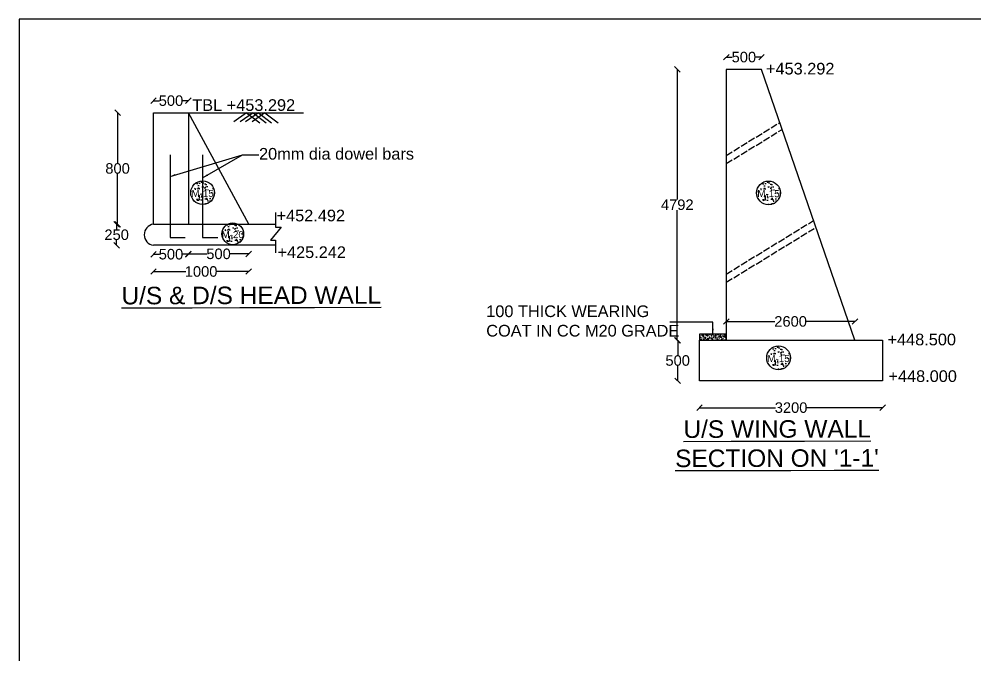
# Model space of a CAD drawing. Header units: millimetres. Extents: x 5124 to 6568637, y 2311 to 91879094.
# Drawn here: x 3773691 to 3790068, y 45943215 to 45954112 of the extents above; entities that cross this region are included whole.
import ezdxf

# ---------------------------------------------------------------- set-up
doc = ezdxf.new("R2010")
doc.units = ezdxf.units.MM
doc.header["$MEASUREMENT"] = 0
doc.linetypes.add('ACAD_ISO02W100', pattern=[15, 12, -3])
for name, color, linetype in [('DIMENSION', 7, 'Continuous'), ('DRAWING', 7, 'Continuous'), ('TEXT', 7, 'Continuous')]:
    doc.layers.add(name, color=color, linetype=linetype)
doc.styles.get("Standard").update_dxf_attribs({"font": 'arial.ttf', "height": 180})
doc.dimstyles.get("Standard").update_dxf_attribs({"dimtxt": 200, "dimasz": 110, "dimexe": 0.18, "dimexo": 0.0625, "dimgap": 0.09, "dimtad": 0, "dimtih": 1, "dimtoh": 1, "dimdec": 0, "dimzin": 0, "dimdsep": 46, "dimtxsty": 'Standard', "dimblk": 'OBLIQUE', "dimcen": 0.09, "dimse1": 1, "dimse2": 1, "dimadec": 0, "dimazin": 0, "dimtfac": 1, "dimtdec": 0, "dimtofl": 0, "dimtmove": 0, "dimatfit": 3, "dimfxl": 1, "dimtolj": 1, "dimtzin": 0, "dimarcsym": 0})
pattern_1 = [(50, (0, 0), (179.31504565, -15.68803375), [18.75, -206.25]), (355, (0, 0), (-34.6878334, 188.0480334), [15, -165]), (100.4514, (14.94, -1.3), (144.6273454, 172.3598855), [15.9350475, -175.285528]), (46.1842, (0, 50), (266.8102622, -41.3797536), [28.125, -309.375]), (96.6356, (22.23, 46.55), (233.6656764, 243.5294677), [23.902572, -262.92825]), (351.1842, (0, 50), (233.6654863, 243.5296502), [22.5, -247.5]), (21, (25, 37.5), (149.22676303, -100.65472267), [18.75, -206.25]), (326, (25, 37.5), (60.828833, 181.28751126), [15, -165]), (71.4514, (37.44, 29.11), (210.05565715, 80.6326242), [15.9350475, -175.285528]), (37.5, (0, 0), (3.03996383, 83.22346346), [0, -163, 0, -167.5, 0, -165.625]), (7.5, (0, 0), (65.76738436, 98.60292797), [0, -95.5, 0, -159.25, 0, -63.125]), (327.5, (-55.75, 0), (133.45560904, -5.63871793), [0, -62.5, 0, -195, 0, -258.75]), (317.5, (-80.75, 0), (145.79654234, 25.02624558), [0, -81.25, 0, -129.5, 0, -183.75])]
pattern_2 = [(50, (515.84, -706), (179.31504565, -15.68803375), [18.75, -206.25]), (355, (515.84, -706), (-34.6878334, 188.0480334), [15, -165]), (100.4514, (530.79, -707.3), (144.6273454, 172.3598855), [15.9350475, -175.285528]), (46.1842, (515.84, -656), (266.8102622, -41.3797536), [28.125, -309.375]), (96.6356, (538.08, -659.45), (233.6656764, 243.5294677), [23.902572, -262.92825]), (351.1842, (515.84, -656), (233.6654863, 243.5296502), [22.5, -247.5]), (21, (540.84, -668.5), (149.22676303, -100.65472267), [18.75, -206.25]), (326, (540.84, -668.5), (60.828833, 181.28751126), [15, -165]), (71.4514, (553.28, -676.89), (210.05565715, 80.6326242), [15.9350475, -175.285528]), (37.5, (515.845, -706), (3.03996383, 83.22346346), [0, -163, 0, -167.5, 0, -165.625]), (7.5, (515.845, -706), (65.76738436, 98.60292797), [0, -95.5, 0, -159.25, 0, -63.125]), (327.5, (460.095, -706), (133.45560904, -5.63871793), [0, -62.5, 0, -195, 0, -258.75]), (317.5, (435.1, -706), (145.79654234, 25.02624558), [0, -81.25, 0, -129.5, 0, -183.75])]
pattern_3 = [(50, (9696.34, -4), (179.31504565, -15.68803375), [18.75, -206.25]), (355, (9696.34, -4), (-34.6878334, 188.0480334), [15, -165]), (100.4514, (9711.29, -5.3), (144.6273454, 172.3598855), [15.9350475, -175.285528]), (46.1842, (9696.34, 46), (266.8102622, -41.3797536), [28.125, -309.375]), (96.6356, (9718.58, 42.55), (233.6656764, 243.5294677), [23.902572, -262.92825]), (351.1842, (9696.34, 46), (233.6654863, 243.5296502), [22.5, -247.5]), (21, (9721.34, 33.5), (149.22676303, -100.65472267), [18.75, -206.25]), (326, (9721.34, 33.5), (60.828833, 181.28751126), [15, -165]), (71.4514, (9733.78, 25.11), (210.05565715, 80.6326242), [15.9350475, -175.285528]), (37.5, (9696.345, -4), (3.03996383, 83.22346346), [0, -163, 0, -167.5, 0, -165.625]), (7.5, (9696.345, -4), (65.76738436, 98.60292797), [0, -95.5, 0, -159.25, 0, -63.125]), (327.5, (9640.595, -4), (133.45560904, -5.63871793), [0, -62.5, 0, -195, 0, -258.75]), (317.5, (9615.6, -4), (145.79654234, 25.02624558), [0, -81.25, 0, -129.5, 0, -183.75])]
pattern_4 = [(50, (9868.34, -2830.5), (179.31504565, -15.68803375), [18.75, -206.25]), (355, (9868.34, -2830.5), (-34.6878334, 188.0480334), [15, -165]), (100.4514, (9883.29, -2831.8), (144.6273454, 172.3598855), [15.9350475, -175.285528]), (46.1842, (9868.34, -2780.5), (266.8102622, -41.3797536), [28.125, -309.375]), (96.6356, (9890.58, -2783.95), (233.6656764, 243.5294677), [23.902572, -262.92825]), (351.1842, (9868.34, -2780.5), (233.6654863, 243.5296502), [22.5, -247.5]), (21, (9893.34, -2793), (149.22676303, -100.65472267), [18.75, -206.25]), (326, (9893.34, -2793), (60.828833, 181.28751126), [15, -165]), (71.4514, (9905.78, -2801.39), (210.05565715, 80.6326242), [15.9350475, -175.285528]), (37.5, (9868.345, -2830.5), (3.03996383, 83.22346346), [0, -163, 0, -167.5, 0, -165.625]), (7.5, (9868.345, -2830.5), (65.76738436, 98.60292797), [0, -95.5, 0, -159.25, 0, -63.125]), (327.5, (9812.595, -2830.5), (133.45560904, -5.63871793), [0, -62.5, 0, -195, 0, -258.75]), (317.5, (9787.6, -2830.5), (145.79654234, 25.02624558), [0, -81.25, 0, -129.5, 0, -183.75])]

# ---------------------------------------------------------------- blocks, each defined once
blk = doc.blocks.new('_Oblique')
at = {"color": 0, "linetype": 'ByBlock', "lineweight": -2}
blk.add_line((-0.5, -0.5), (0.5, 0.5), dxfattribs=at)
blk = doc.blocks.new('*D82')
at = {"layer": 'Defpoints', "color": 0, "linetype": 'Continuous', "transparency": 16777216}
for p in [(3776592, 45952714), (3775994, 45952508), (3776592, 45952508)]:
    blk.add_point(p, dxfattribs=at)
at = {"layer": 'TEXT', "color": 0, "linetype": 'Continuous', "lineweight": -2, "transparency": 16777216}
for p, q in [((3775994, 45952714), (3776094, 45952714)), ((3776592, 45952714), (3776491, 45952714))]:
    blk.add_line(p, q, dxfattribs=at)
at = {"layer": 'TEXT', "color": 0, "linetype": 'Continuous', "lineweight": -2, "transparency": 16777216, "xscale": 95, "yscale": 95, "zscale": 95, "rotation": 180}
blk.add_blockref('_Oblique', (3775994, 45952714), dxfattribs=at)
at = {"layer": 'TEXT', "color": 0, "linetype": 'Continuous', "lineweight": -2, "transparency": 16777216, "xscale": 95, "yscale": 95, "zscale": 95}
blk.add_blockref('_Oblique', (3776592, 45952714), dxfattribs=at)
at = {"layer": 'TEXT', "color": 0, "linetype": 'Continuous', "transparency": 16777216, "insert": (3776293, 45952714), "char_height": 180, "attachment_point": 5}
blk.add_mtext('\\A1;500', dxfattribs=at)
blk = doc.blocks.new('*D83')
at = {"layer": 'Defpoints', "color": 0, "linetype": 'Continuous', "transparency": 16777216}
for p in [(3775994, 45952508), (3775378, 45950596), (3775994, 45950596)]:
    blk.add_point(p, dxfattribs=at)
at = {"layer": 'TEXT', "color": 0, "linetype": 'Continuous', "lineweight": -2, "transparency": 16777216}
for p, q in [((3775378, 45952508), (3775378, 45951644)), ((3775378, 45950596), (3775378, 45951460))]:
    blk.add_line(p, q, dxfattribs=at)
at = {"layer": 'TEXT', "color": 0, "linetype": 'Continuous', "lineweight": -2, "transparency": 16777216, "xscale": 95, "yscale": 95, "zscale": 95}
for p, rotation in [((3775378, 45952508), 90), ((3775378, 45950596), 270)]:
    blk.add_blockref('_Oblique', p, dxfattribs=dict(at, rotation=rotation))
at = {"layer": 'TEXT', "color": 0, "linetype": 'Continuous', "transparency": 16777216, "insert": (3775378, 45951552), "char_height": 180, "attachment_point": 5}
blk.add_mtext('\\A1;800', dxfattribs=at)
blk = doc.blocks.new('*D84')
at = {"layer": 'Defpoints', "color": 0, "linetype": 'Continuous', "transparency": 16777216}
for p in [(3775994, 45950596), (3775362, 45950236), (3775994, 45950236)]:
    blk.add_point(p, dxfattribs=at)
at = {"layer": 'TEXT', "color": 0, "linetype": 'Continuous', "lineweight": -2, "transparency": 16777216}
for p, q in [((3775362, 45950596), (3775362, 45950508)), ((3775362, 45950236), (3775362, 45950324))]:
    blk.add_line(p, q, dxfattribs=at)
at = {"layer": 'TEXT', "color": 0, "linetype": 'Continuous', "lineweight": -2, "transparency": 16777216, "xscale": 95, "yscale": 95, "zscale": 95}
for p, rotation in [((3775362, 45950596), 90), ((3775362, 45950236), 270)]:
    blk.add_blockref('_Oblique', p, dxfattribs=dict(at, rotation=rotation))
at = {"layer": 'TEXT', "color": 0, "linetype": 'Continuous', "transparency": 16777216, "insert": (3775362, 45950416), "char_height": 180, "attachment_point": 5}
blk.add_mtext('\\A1;250', dxfattribs=at)
blk = doc.blocks.new('*D85')
at = {"layer": 'Defpoints', "color": 0, "linetype": 'Continuous', "transparency": 16777216}
for p in [(3775994, 45950596), (3776592, 45950596), (3776592, 45950082)]:
    blk.add_point(p, dxfattribs=at)
at = {"layer": 'TEXT', "color": 0, "linetype": 'Continuous', "lineweight": -2, "transparency": 16777216}
for p, q in [((3775994, 45950082), (3776094, 45950082)), ((3776592, 45950082), (3776491, 45950082))]:
    blk.add_line(p, q, dxfattribs=at)
at = {"layer": 'TEXT', "color": 0, "linetype": 'Continuous', "lineweight": -2, "transparency": 16777216, "xscale": 95, "yscale": 95, "zscale": 95, "rotation": 180}
blk.add_blockref('_Oblique', (3775994, 45950082), dxfattribs=at)
at = {"layer": 'TEXT', "color": 0, "linetype": 'Continuous', "lineweight": -2, "transparency": 16777216, "xscale": 95, "yscale": 95, "zscale": 95}
blk.add_blockref('_Oblique', (3776592, 45950082), dxfattribs=at)
at = {"layer": 'TEXT', "color": 0, "linetype": 'Continuous', "transparency": 16777216, "insert": (3776293, 45950082), "char_height": 180, "attachment_point": 5}
blk.add_mtext('\\A1;500', dxfattribs=at)
blk = doc.blocks.new('*D86')
at = {"layer": 'Defpoints', "color": 0, "linetype": 'Continuous', "transparency": 16777216}
for p in [(3776592, 45950596), (3777624, 45950596), (3777624, 45950088)]:
    blk.add_point(p, dxfattribs=at)
at = {"layer": 'TEXT', "color": 0, "linetype": 'Continuous', "lineweight": -2, "transparency": 16777216}
for p, q in [((3776592, 45950088), (3776910, 45950088)), ((3777624, 45950088), (3777307, 45950088))]:
    blk.add_line(p, q, dxfattribs=at)
at = {"layer": 'TEXT', "color": 0, "linetype": 'Continuous', "lineweight": -2, "transparency": 16777216, "xscale": 95, "yscale": 95, "zscale": 95, "rotation": 180}
blk.add_blockref('_Oblique', (3776592, 45950088), dxfattribs=at)
at = {"layer": 'TEXT', "color": 0, "linetype": 'Continuous', "lineweight": -2, "transparency": 16777216, "xscale": 95, "yscale": 95, "zscale": 95}
blk.add_blockref('_Oblique', (3777624, 45950088), dxfattribs=at)
at = {"layer": 'TEXT', "color": 0, "linetype": 'Continuous', "transparency": 16777216, "insert": (3777108, 45950088), "char_height": 180, "attachment_point": 5}
blk.add_mtext('\\A1;500', dxfattribs=at)
blk = doc.blocks.new('*D87')
at = {"layer": 'Defpoints', "color": 0, "linetype": 'Continuous', "transparency": 16777216}
for p in [(3775994, 45950596), (3777624, 45950596), (3777624, 45949786)]:
    blk.add_point(p, dxfattribs=at)
at = {"layer": 'TEXT', "color": 0, "linetype": 'Continuous', "lineweight": -2, "transparency": 16777216}
for p, q in [((3775994, 45949786), (3776549, 45949786)), ((3777624, 45949786), (3777069, 45949786))]:
    blk.add_line(p, q, dxfattribs=at)
at = {"layer": 'TEXT', "color": 0, "linetype": 'Continuous', "lineweight": -2, "transparency": 16777216, "xscale": 95, "yscale": 95, "zscale": 95, "rotation": 180}
blk.add_blockref('_Oblique', (3775994, 45949786), dxfattribs=at)
at = {"layer": 'TEXT', "color": 0, "linetype": 'Continuous', "lineweight": -2, "transparency": 16777216, "xscale": 95, "yscale": 95, "zscale": 95}
blk.add_blockref('_Oblique', (3777624, 45949786), dxfattribs=at)
at = {"layer": 'TEXT', "color": 0, "linetype": 'Continuous', "transparency": 16777216, "insert": (3776809, 45949786), "char_height": 180, "attachment_point": 5}
blk.add_mtext('\\A1;1000', dxfattribs=at)
blk = doc.blocks.new('*D88')
at = {"layer": 'Defpoints', "color": 0, "linetype": 'Continuous', "transparency": 16777216}
for p in [(3786412, 45953461), (3785807, 45953251), (3786412, 45953251)]:
    blk.add_point(p, dxfattribs=at)
at = {"layer": 'DIMENSION', "color": 0, "linetype": 'Continuous', "lineweight": -2, "transparency": 16777216}
for p, q in [((3785807, 45953461), (3785911, 45953461)), ((3786412, 45953461), (3786308, 45953461))]:
    blk.add_line(p, q, dxfattribs=at)
at = {"layer": 'DIMENSION', "color": 0, "linetype": 'Continuous', "lineweight": -2, "transparency": 16777216, "xscale": 95, "yscale": 95, "zscale": 95, "rotation": 180}
blk.add_blockref('_Oblique', (3785807, 45953461), dxfattribs=at)
at = {"layer": 'DIMENSION', "color": 0, "linetype": 'Continuous', "lineweight": -2, "transparency": 16777216, "xscale": 95, "yscale": 95, "zscale": 95}
blk.add_blockref('_Oblique', (3786412, 45953461), dxfattribs=at)
at = {"layer": 'DIMENSION', "color": 0, "linetype": 'Continuous', "transparency": 16777216, "insert": (3786109, 45953461), "char_height": 180, "attachment_point": 5}
blk.add_mtext('\\A1;500', dxfattribs=at)
blk = doc.blocks.new('*D89')
at = {"layer": 'Defpoints', "color": 0, "linetype": 'Continuous', "transparency": 16777216}
for p in [(3785807, 45953251), (3784968, 45948608), (3785807, 45948608)]:
    blk.add_point(p, dxfattribs=at)
at = {"layer": 'DIMENSION', "color": 0, "linetype": 'Continuous', "lineweight": -2, "transparency": 16777216}
for p, q in [((3784968, 45953251), (3784968, 45951021)), ((3784968, 45948608), (3784968, 45950838))]:
    blk.add_line(p, q, dxfattribs=at)
at = {"layer": 'DIMENSION', "color": 0, "linetype": 'Continuous', "lineweight": -2, "transparency": 16777216, "xscale": 95, "yscale": 95, "zscale": 95}
for p, rotation in [((3784968, 45953251), 90), ((3784968, 45948608), 270)]:
    blk.add_blockref('_Oblique', p, dxfattribs=dict(at, rotation=rotation))
at = {"layer": 'DIMENSION', "color": 0, "linetype": 'Continuous', "transparency": 16777216, "insert": (3784968, 45950930), "char_height": 180, "attachment_point": 5}
blk.add_mtext('\\A1;4792', dxfattribs=at)
blk = doc.blocks.new('*D90')
at = {"layer": 'Defpoints', "color": 0, "linetype": 'Continuous', "transparency": 16777216}
for p in [(3785350, 45948608), (3784975, 45947912), (3785350, 45947912)]:
    blk.add_point(p, dxfattribs=at)
at = {"layer": 'DIMENSION', "color": 0, "linetype": 'Continuous', "lineweight": -2, "transparency": 16777216}
for p, q in [((3784975, 45948608), (3784975, 45948352)), ((3784975, 45947912), (3784975, 45948168))]:
    blk.add_line(p, q, dxfattribs=at)
at = {"layer": 'DIMENSION', "color": 0, "linetype": 'Continuous', "lineweight": -2, "transparency": 16777216, "xscale": 95, "yscale": 95, "zscale": 95}
for p, rotation in [((3784975, 45948608), 90), ((3784975, 45947912), 270)]:
    blk.add_blockref('_Oblique', p, dxfattribs=dict(at, rotation=rotation))
at = {"layer": 'DIMENSION', "color": 0, "linetype": 'Continuous', "transparency": 16777216, "insert": (3784975, 45948260), "char_height": 180, "attachment_point": 5}
blk.add_mtext('\\A1;500', dxfattribs=at)
blk = doc.blocks.new('*D91')
at = {"layer": 'Defpoints', "color": 0, "linetype": 'Continuous', "transparency": 16777216}
for p in [(3788012, 45948930), (3785807, 45948608), (3788012, 45948608)]:
    blk.add_point(p, dxfattribs=at)
at = {"layer": 'DIMENSION', "color": 0, "linetype": 'Continuous', "lineweight": -2, "transparency": 16777216}
for p, q in [((3785807, 45948930), (3786639, 45948930)), ((3788012, 45948930), (3787180, 45948930))]:
    blk.add_line(p, q, dxfattribs=at)
at = {"layer": 'DIMENSION', "color": 0, "linetype": 'Continuous', "lineweight": -2, "transparency": 16777216, "xscale": 95, "yscale": 95, "zscale": 95, "rotation": 180}
blk.add_blockref('_Oblique', (3785807, 45948930), dxfattribs=at)
at = {"layer": 'DIMENSION', "color": 0, "linetype": 'Continuous', "lineweight": -2, "transparency": 16777216, "xscale": 95, "yscale": 95, "zscale": 95}
blk.add_blockref('_Oblique', (3788012, 45948930), dxfattribs=at)
at = {"layer": 'DIMENSION', "color": 0, "linetype": 'Continuous', "transparency": 16777216, "insert": (3786910, 45948930), "char_height": 180, "attachment_point": 5}
blk.add_mtext('\\A1;2600', dxfattribs=at)
blk = doc.blocks.new('*D92')
at = {"layer": 'Defpoints', "color": 0, "linetype": 'Continuous', "transparency": 16777216}
for p in [(3785349.5, 45947912), (3788486.5, 45947912), (3788486.5, 45947452.5)]:
    blk.add_point(p, dxfattribs=at)
at = {"layer": 'DIMENSION', "color": 0, "linetype": 'Continuous', "lineweight": -2, "transparency": 16777216}
for p, q in [((3785349.5, 45947452.5), (3786649.50618, 45947452.5)), ((3788486.5, 45947452.5), (3787186.49382, 45947452.5))]:
    blk.add_line(p, q, dxfattribs=at)
at = {"layer": 'DIMENSION', "color": 0, "linetype": 'Continuous', "lineweight": -2, "transparency": 16777216, "xscale": 95, "yscale": 95, "zscale": 95, "rotation": 180}
blk.add_blockref('_Oblique', (3785349.5, 45947452.5), dxfattribs=at)
at = {"layer": 'DIMENSION', "color": 0, "linetype": 'Continuous', "lineweight": -2, "transparency": 16777216, "xscale": 95, "yscale": 95, "zscale": 95}
blk.add_blockref('_Oblique', (3788486.5, 45947452.5), dxfattribs=at)
at = {"layer": 'DIMENSION', "color": 0, "linetype": 'Continuous', "transparency": 16777216, "insert": (3786918, 45947452.5), "char_height": 180, "attachment_point": 5}
blk.add_mtext('\\A1;3200', dxfattribs=at)

msp = doc.modelspace()

# ---------------------------------------------------------------- hatches: boundary and pattern name
at = {"layer": 'DRAWING'}
h = msp.add_hatch(dxfattribs=at)
h.set_pattern_fill('AR-CONC,_O', color=256, scale=25)
h.set_pattern_definition(pattern_1)
h.paths.add_polyline_path([(3776835.5, 45951341, 0.4142136), (3776632, 45951137.5, 0.4142136), (3776835.5, 45950934)])
h.paths.add_polyline_path([(3776566.6, 45951032.1), (3777056.4, 45951032.1), (3777056.4, 45951215.9), (3776566.6, 45951215.9)], flags=9)
h = msp.add_hatch(dxfattribs=at)
h.set_pattern_fill('AR-CONC,_O', color=256, scale=25)
h.set_pattern_definition(pattern_1)
h.paths.add_polyline_path([(3776835.5, 45951341), (3776835.5, 45950934, 0.4142136), (3777039, 45951137.5, 0.4142136)])
h.paths.add_polyline_path([(3776566.6, 45951032.1), (3777056.4, 45951032.1), (3777056.4, 45951215.9), (3776566.6, 45951215.9)], flags=9)
h = msp.add_hatch(dxfattribs=at)
h.set_pattern_fill('AR-CONC,_O', color=256, scale=25)
h.set_pattern_definition(pattern_3)
h.paths.add_polyline_path([(3786531.8, 45951337, 0.4142136), (3786328.3, 45951133.5, 0.4142136), (3786531.8, 45950930)])
h.paths.add_polyline_path([(3786262.9, 45951028.1), (3786752.7, 45951028.1), (3786752.7, 45951211.9), (3786262.9, 45951211.9)], flags=9)
h = msp.add_hatch(dxfattribs=at)
h.set_pattern_fill('AR-CONC,_O', color=256, scale=25)
h.set_pattern_definition(pattern_3)
h.paths.add_polyline_path([(3786531.8, 45951337), (3786531.8, 45950930, 0.4142136), (3786735.3, 45951133.5, 0.4142136)])
h.paths.add_polyline_path([(3786262.9, 45951028.1), (3786752.7, 45951028.1), (3786752.7, 45951211.9), (3786262.9, 45951211.9)], flags=9)
h = msp.add_hatch(dxfattribs=at)
h.set_pattern_fill('AR-CONC,_O', color=256, scale=25)
h.set_pattern_definition(pattern_2)
h.paths.add_polyline_path([(3777164.8, 45950431.5, 1), (3777537.8, 45950431.5, 1)])
h.paths.add_polyline_path([(3777082.4, 45950326.1), (3777572.2, 45950326.1), (3777572.2, 45950509.9), (3777082.4, 45950509.9)], flags=9)
h = msp.add_hatch(dxfattribs=at)
h.set_pattern_fill('AR-CONC,_O', color=256, scale=25)
h.set_pattern_definition(pattern_2)
h.paths.add_polyline_path([(3777164.8, 45950431.5, 1), (3777537.8, 45950431.5, 1)])
h.paths.add_polyline_path([(3777082.4, 45950326.1), (3777572.2, 45950326.1), (3777572.2, 45950509.9), (3777082.4, 45950509.9)], flags=9)
at = {"layer": 'DRAWING', "linetype": 'Continuous'}
h = msp.add_hatch(dxfattribs=at)
h.set_pattern_fill('AR-SAND', color=0, scale=25, style=0)
h.set_pattern_definition([(37.5, (0, 0), (-1.574833953, 48.170594225), [0, -38, 0, -42.5, 0, -40.625]), (7.5, (0, 0), (44.24441763, 70.55365163), [0, -20.5, 0, -34.25, 0, -13.125]), (327.5, (-30.75, 0), (77.853546544, 0.14147634), [0, -12.5, 0, -45, 0, -58.75]), (317.5, (-30.75, 0), (75.15316511, 21.94188912), [0, -6.25, 0, -29.5, 0, -33.75])])
h.paths.add_polyline_path([(3785807, 45948712.5), (3785349.5, 45948712.5), (3785349.5, 45948608), (3785807, 45948608)])
at = {"layer": 'DRAWING'}
h = msp.add_hatch(dxfattribs=at)
h.set_pattern_fill('AR-CONC,_O', color=256, scale=25)
h.set_pattern_definition(pattern_4)
h.paths.add_polyline_path([(3786703.8, 45948510.5, 0.4142136), (3786500.3, 45948307, 0.4142136), (3786703.8, 45948103.5)])
h.paths.add_polyline_path([(3786434.9, 45948201.6), (3786924.7, 45948201.6), (3786924.7, 45948385.4), (3786434.9, 45948385.4)], flags=9)
h = msp.add_hatch(dxfattribs=at)
h.set_pattern_fill('AR-CONC,_O', color=256, scale=25)
h.set_pattern_definition(pattern_4)
h.paths.add_polyline_path([(3786703.8, 45948510.5), (3786703.8, 45948103.5, 0.4142136), (3786907.3, 45948307, 0.4142136)])
h.paths.add_polyline_path([(3786434.9, 45948201.6), (3786924.7, 45948201.6), (3786924.7, 45948385.4), (3786434.9, 45948385.4)], flags=9)

# ---------------------------------------------------------------- linework, layer by layer
at = {"layer": 'DRAWING', "color": 0, "linetype": 'Continuous'}
for p, q in [((3775993.5, 45950596.5), (3778084.5, 45950596.5)), ((3778084.5, 45950596.5), (3778084.5, 45950546.5)), ((3778084.5, 45950236), (3775993.5, 45950236)), ((3778084.5, 45950323.5), (3778084.5, 45950236))]:
    msp.add_line(p, q, dxfattribs=at)
for points in [[(3805605.5, 45954112.5), (3773691, 45954112.5), (3773691, 45930938.5), (3805605.5, 45930938.5)], [(3785807, 45948608), (3788012, 45948608), (3786411.5, 45953251), (3785807, 45953251)], [(3785349.5, 45948608), (3785807, 45948608), (3785807, 45948712.5), (3785349.5, 45948712.5)], [(3785349.5, 45948608), (3788486.5, 45948608), (3788486.5, 45947912), (3785349.5, 45947912)]]:
    msp.add_lwpolyline(points, close=True, dxfattribs=at)
for points in [[(3775993.5, 45950596.5), (3775993.5, 45952508), (3778563.5, 45952508)], [(3776592, 45952508), (3776592, 45950596.5)], [(3777624.5, 45950596.5), (3776592, 45952508)], [(3777586.5, 45952508), (3777367.5, 45952352.5)], [(3777699, 45952508), (3777480, 45952352.5)], [(3777791.5, 45952508), (3777572.5, 45952352.5)], [(3777586.5, 45952508), (3777813, 45952337)], [(3777904, 45952508), (3777685, 45952352.5)], [(3777699, 45952508), (3777925.5, 45952337)], [(3777791.5, 45952508), (3778018, 45952337)], [(3777904, 45952508), (3778130.5, 45952337)], [(3776277, 45951785.5), (3776277, 45950368)], [(3776835.5, 45951785.5), (3776835.5, 45950368)], [(3778084.5, 45950800.5), (3778084.5, 45950546.5), (3778180.5, 45950546.5), (3777999.5, 45950323.5), (3778084.5, 45950323.5), (3778084.5, 45950109)], [(3776277, 45950368), (3776538, 45950368)], [(3776835.5, 45950368), (3777096.5, 45950368)]]:
    msp.add_lwpolyline(points, dxfattribs=at)
at = {"layer": 'DRAWING', "color": 0, "linetype": 'ACAD_ISO02W100', "ltscale": 10}
for points in [[(3785807, 45951777), (3786725.6, 45952339.9)], [(3785807, 45951635), (3786766, 45952222.7)], [(3785807, 45949743.5), (3787304.3, 45950661.1)], [(3785807, 45949601.5), (3787344.7, 45950543.9)]]:
    msp.add_lwpolyline(points, dxfattribs=at)
at = {"layer": 'DRAWING', "color": 0, "linetype": 'Continuous'}
for centre, radius in [((3776835.5, 45951137.5), 203.5), ((3786531.8, 45951133.5), 203.5), ((3777351.3, 45950431.5), 186.5), ((3786703.8, 45948307), 203.5)]:
    msp.add_circle(centre, radius, dxfattribs=at)
msp.add_arc((3776015.4, 45950416.2), 181.6, 96.91475, 263.08525, dxfattribs=at)

# ---------------------------------------------------------------- texts
at = {"layer": 'TEXT'}
for s, height, p in [(' +453.292', 200, (3786410.3, 45953163.3)), ('TBL +453.292', 200, (3776657.6, 45952539.3)), ('20mm dia dowel bars', 200, (3777801.8, 45951703.8)), (' M-15', 120, (3776597.2, 45951064.7)), (' M-15', 120, (3786293.6, 45951060.7)), (' +452.492', 200, (3778024.8, 45950645.8)), (' M-20', 120, (3777113.1, 45950358.7)), (' +425.242', 200, (3778040.5, 45950017.6)), (' +448.500', 200, (3788493, 45948521.3)), (' M-15', 120, (3786465.6, 45948234.2)), (' +448.000', 200, (3788508.7, 45947893.1))]:
    msp.add_text(s, height=height, dxfattribs=at).set_placement(p)
at = {"layer": 'TEXT', "char_height": 300, "attachment_point": 1, "rotation": 0.1412}
for s, insert, width in [('\\pi358.57;{\\LU/S & D/S HEAD WALL }', (3775086, 45949522.1), 5117.476), ("\\pi616.55;{\\LU/S WING WALL \\P\\pi473.51;SECTION ON '1-1'\\P\\pi2082.9;  }", (3784456.5, 45947232.5), 4398.658)]:
    msp.add_mtext(s, dxfattribs=dict(at, insert=insert, width=width))
at = {"layer": 'TEXT', "insert": (3781695.2, 45949205.3), "char_height": 200, "width": 4398.658, "attachment_point": 1}
msp.add_mtext('100 THICK WEARING \\PCOAT IN CC M20 GRADE', dxfattribs=at)

# ---------------------------------------------------------------- dimensions: what is measured, and where the dimension line sits
at = {"layer": 'DIMENSION', "color": 0, "linetype": 'Continuous'}
for base, p1, p2, text, picture, middle in [((3786411.5, 45953461), (3785807, 45953251), (3786411.5, 45953251), '500', '*D88', (3786109.2, 45953461)), ((3788012, 45948930.1), (3785807, 45948608), (3788012, 45948608), '2600', '*D91', (3786909.5, 45948930.1)), ((3788486.5, 45947452.5), (3785349.5, 45947912), (3788486.5, 45947912), '3200', '*D92', (3786918, 45947452.5))]:
    dim = msp.add_linear_dim(base=base, p1=p1, p2=p2, text=text, dimstyle='Standard', override={"dimasz": 95, "dimarcsym": 1}, dxfattribs=at)
    dim.commit()
    dim.dimension.update_dxf_attribs({"geometry": picture, "text_midpoint": middle})
for base, p1, p2, text, picture, middle in [((3784968, 45948608), (3785807, 45953251), (3785807, 45948608), '4792', '*D89', (3784968, 45950929.5)), ((3784975.5, 45947912), (3785349.5, 45948608), (3785349.5, 45947912), '500', '*D90', (3784975.5, 45948260))]:
    dim = msp.add_linear_dim(base=base, p1=p1, p2=p2, angle=90, text=text, dimstyle='Standard', override={"dimasz": 95, "dimarcsym": 1}, dxfattribs=at)
    dim.commit()
    dim.dimension.update_dxf_attribs({"geometry": picture, "text_midpoint": middle})
at = {"layer": 'TEXT', "color": 0, "linetype": 'Continuous'}
for base, p1, p2, text, picture, middle in [((3776592, 45952714), (3775993.5, 45952508), (3776592, 45952508), '500', '*D82', (3776292.8, 45952714)), ((3776592, 45950082.5), (3775993.5, 45950596.5), (3776592, 45950596.5), '500', '*D85', (3776292.8, 45950082.5)), ((3777624.5, 45949785.5), (3775993.5, 45950596.5), (3777624.5, 45950596.5), '1000', '*D87', (3776809, 45949785.5)), ((3777624.5, 45950088.5), (3776592, 45950596.5), (3777624.5, 45950596.5), '500', '*D86', (3777108.2, 45950088.5))]:
    dim = msp.add_linear_dim(base=base, p1=p1, p2=p2, text=text, dimstyle='Standard', override={"dimasz": 95, "dimarcsym": 1}, dxfattribs=at)
    dim.commit()
    dim.dimension.update_dxf_attribs({"geometry": picture, "text_midpoint": middle})
for base, p1, p2, text, picture, middle in [((3775378, 45950596.5), (3775993.5, 45952508), (3775993.5, 45950596.5), '800', '*D83', (3775378, 45951552.2)), ((3775362, 45950236), (3775993.5, 45950596.5), (3775993.5, 45950236), '250', '*D84', (3775362, 45950416.2))]:
    dim = msp.add_linear_dim(base=base, p1=p1, p2=p2, angle=90, text=text, dimstyle='Standard', override={"dimasz": 95, "dimarcsym": 1}, dxfattribs=at)
    dim.commit()
    dim.dimension.update_dxf_attribs({"geometry": picture, "text_midpoint": middle})

# ---------------------------------------------------------------- leaders
at = {"layer": 'DRAWING', "color": 0, "linetype": 'Continuous'}
for points in [[(3776277, 45951416), (3777521, 45951789), (3777798.5, 45951789)], [(3776835.5, 45951392.5), (3777521, 45951789)], [(3785578.2, 45948712.5), (3785578.2, 45948919), (3784840.5, 45948919)]]:
    msp.add_leader(points, dimstyle='Standard', override={"dimasz": 95, "dimgap": 0.09, "dimtad": 0, "dimarcsym": 1}, dxfattribs=at)

doc.saveas('drawing.dxf')
